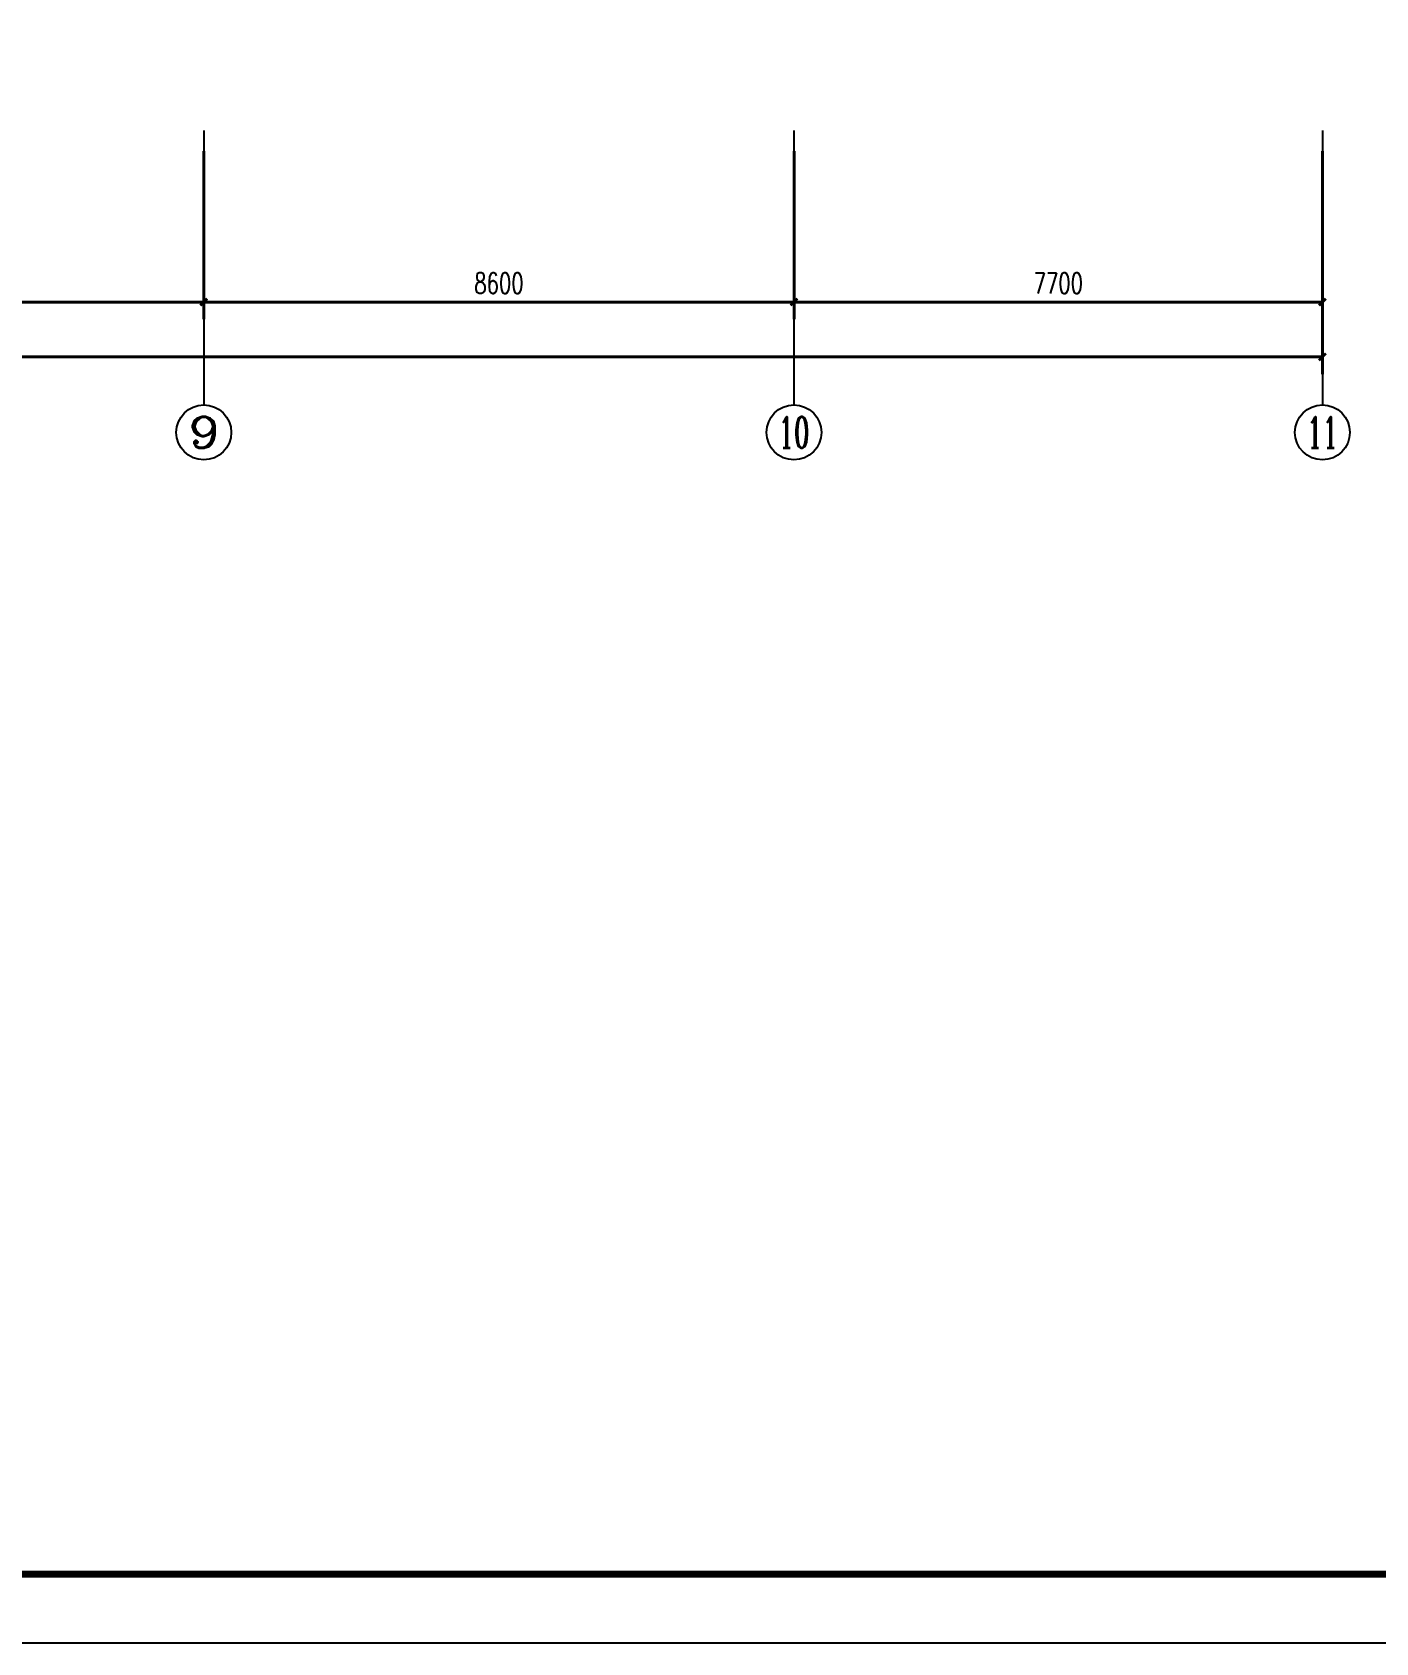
# Model space of a CAD drawing. Extents: x 491024 to 1725648, y 860327 to 1705161.
# Drawn here: x 917731 to 937309, y 1052919 to 1076387 of the extents above; entities that cross this region are included whole.
import ezdxf
from ezdxf.enums import TextEntityAlignment as Align

# ---------------------------------------------------------------- set-up
doc = ezdxf.new("R2010")
doc.units = 0
doc.header["$LTSCALE"] = 1000
doc.header["$MEASUREMENT"] = 0
doc.layers.get('Defpoints').update_dxf_attribs({"color": 8})
for name, color, linetype in [('AXIS', 8, 'Continuous'), ('AXIS_TEXT', 8, 'Continuous'), ('C-AXIS(轴号)', 8, 'Continuous'), ('C-AXIS-T(字)', 8, 'Continuous'), ('图框', 140, 'Continuous')]:
    doc.layers.add(name, color=color, linetype=linetype)
doc.layers.add('WALL', color=8, linetype='Continuous', lineweight=40)
doc.styles.add('_TCH_AXIS', font='COMPLEX', dxfattribs={"bigfont": 'GBCBIG'})
doc.styles.add('_TCH_DIM_T3', font='SIMPLEX', dxfattribs={"width": 0.705882, "bigfont": 'GBCBIG'})
doc.styles.add('COMPLEX', font='COMPLEX')
doc.dimstyles.new('_TCH_ARCH&&100', dxfattribs={"dimtxt": 297.5, "dimasz": 100, "dimexe": 250, "dimexo": 300, "dimgap": 126.25, "dimtad": 1, "dimdec": 0, "dimzin": 0, "dimdsep": 46, "dimtxsty": '_TCH_DIM_T3', "dimblk": 'ARCHTICK', "dimcen": 0.09, "dimclrt": 7, "dimazin": 2, "dimtfac": 1, "dimtdec": 0, "dimtix": 1, "dimtmove": 2, "dimatfit": 3, "dimfxl": 1, "dimtolj": 1, "dimtzin": 0, "dimarcsym": 0})

# ---------------------------------------------------------------- blocks, each defined once
blk = doc.blocks.new('_ArchTick')
at = {"color": 0, "linetype": 'ByBlock', "const_width": 0.4}
blk.add_lwpolyline([(-0.5, -0.5), (0.5, 0.5)], dxfattribs=at)
blk = doc.blocks.new('*D174')
at = {"layer": 'AXIS', "color": 0, "lineweight": -2, "transparency": 16777216}
for p, q in [((1293188, 902431), (1293188, 899181)), ((1365088, 902431), (1365088, 899181)), ((1293188, 899431), (1365088, 899431))]:
    blk.add_line(p, q, dxfattribs=at)
at = {"layer": 'Defpoints', "color": 0, "transparency": 16777216}
for p in [(1293188, 902731), (1365088, 902731), (1365088, 899431)]:
    blk.add_point(p, dxfattribs=at)
at = {"layer": 'AXIS', "color": 0, "lineweight": -2, "transparency": 16777216, "xscale": 100, "yscale": 100, "zscale": 100, "rotation": 180}
blk.add_blockref('_ArchTick', (1293188, 899431), dxfattribs=at)
at = {"layer": 'AXIS', "color": 0, "lineweight": -2, "transparency": 16777216, "xscale": 100, "yscale": 100, "zscale": 100}
blk.add_blockref('_ArchTick', (1365088, 899431), dxfattribs=at)
at = {"layer": 'AXIS', "color": 7, "transparency": 16777216, "insert": (1329138, 899706), "char_height": 297.5, "attachment_point": 5, "style": '_TCH_DIM_T3'}
blk.add_mtext('\\A1;71900', dxfattribs=at)
blk = doc.blocks.new('*D166')
at = {"layer": 'AXIS', "color": 0, "lineweight": -2, "transparency": 16777216}
for p, q in [((1340388, 902431), (1340388, 899981)), ((1348788, 902431), (1348788, 899981)), ((1340388, 900231), (1348788, 900231))]:
    blk.add_line(p, q, dxfattribs=at)
at = {"layer": 'Defpoints', "color": 0, "transparency": 16777216}
for p in [(1340388, 902731), (1348788, 902731), (1348788, 900231)]:
    blk.add_point(p, dxfattribs=at)
at = {"layer": 'AXIS', "color": 0, "lineweight": -2, "transparency": 16777216, "xscale": 100, "yscale": 100, "zscale": 100, "rotation": 180}
blk.add_blockref('_ArchTick', (1340388, 900231), dxfattribs=at)
at = {"layer": 'AXIS', "color": 0, "lineweight": -2, "transparency": 16777216, "xscale": 100, "yscale": 100, "zscale": 100}
blk.add_blockref('_ArchTick', (1348788, 900231), dxfattribs=at)
at = {"layer": 'AXIS', "color": 7, "transparency": 16777216, "insert": (1344588, 900506), "char_height": 297.5, "attachment_point": 5, "style": '_TCH_DIM_T3'}
blk.add_mtext('\\A1;8400', dxfattribs=at)
blk = doc.blocks.new('*D165')
at = {"layer": 'AXIS', "color": 0, "lineweight": -2, "transparency": 16777216}
for p, q in [((1348788, 902431), (1348788, 899981)), ((1357388, 902431), (1357388, 899981)), ((1348788, 900231), (1357388, 900231))]:
    blk.add_line(p, q, dxfattribs=at)
at = {"layer": 'Defpoints', "color": 0, "transparency": 16777216}
for p in [(1348788, 902731), (1357388, 902731), (1357388, 900231)]:
    blk.add_point(p, dxfattribs=at)
at = {"layer": 'AXIS', "color": 0, "lineweight": -2, "transparency": 16777216, "xscale": 100, "yscale": 100, "zscale": 100, "rotation": 180}
blk.add_blockref('_ArchTick', (1348788, 900231), dxfattribs=at)
at = {"layer": 'AXIS', "color": 0, "lineweight": -2, "transparency": 16777216, "xscale": 100, "yscale": 100, "zscale": 100}
blk.add_blockref('_ArchTick', (1357388, 900231), dxfattribs=at)
at = {"layer": 'AXIS', "color": 7, "transparency": 16777216, "insert": (1353088, 900506), "char_height": 297.5, "attachment_point": 5, "style": '_TCH_DIM_T3'}
blk.add_mtext('\\A1;8600', dxfattribs=at)
blk = doc.blocks.new('*D164')
at = {"layer": 'AXIS', "color": 0, "lineweight": -2, "transparency": 16777216}
for p, q in [((1357388, 902431), (1357388, 899981)), ((1365088, 902431), (1365088, 899981)), ((1357388, 900231), (1365088, 900231))]:
    blk.add_line(p, q, dxfattribs=at)
at = {"layer": 'Defpoints', "color": 0, "transparency": 16777216}
for p in [(1357388, 902731), (1365088, 902731), (1365088, 900231)]:
    blk.add_point(p, dxfattribs=at)
at = {"layer": 'AXIS', "color": 0, "lineweight": -2, "transparency": 16777216, "xscale": 100, "yscale": 100, "zscale": 100, "rotation": 180}
blk.add_blockref('_ArchTick', (1357388, 900231), dxfattribs=at)
at = {"layer": 'AXIS', "color": 0, "lineweight": -2, "transparency": 16777216, "xscale": 100, "yscale": 100, "zscale": 100}
blk.add_blockref('_ArchTick', (1365088, 900231), dxfattribs=at)
at = {"layer": 'AXIS', "color": 7, "transparency": 16777216, "insert": (1361238, 900506), "char_height": 297.5, "attachment_point": 5, "style": '_TCH_DIM_T3'}
blk.add_mtext('\\A1;7700', dxfattribs=at)
blk = doc.blocks.new('_AXISO')
blk.add_circle((0, 0), 0.5)
at = {"layer": 'AXIS_TEXT', "style": 'COMPLEX', "width": 1.041667}
blk.add_attdef('A', text='', height=0.56, dxfattribs=at).set_placement((-0.25, -0.28), (0.25, -0.28), align=Align.FIT)
blk = doc.blocks.new('ASDFSGDH')
at = {"layer": 'C-AXIS(轴号)', "color": 8}
for p, q in [((1348787.7, 902731.1), (1348787.7, 898731.1)), ((1357387.7, 902731.1), (1357387.7, 898731.1)), ((1365087.7, 902731.1), (1365087.7, 898731.1))]:
    blk.add_line(p, q, dxfattribs=at)
ref = blk.add_blockref('_AXISO', (1348787.7, 898331.1), dxfattribs=dict(at, xscale=800, yscale=800, zscale=800))
ref.add_attrib('A', '9', dxfattribs={"layer": 'C-AXIS-T(字)', "height": 452.5, "style": '_TCH_AXIS', "width": 1.5}).set_placement((1348561.4, 898104.8), (1349014, 898104.8), align=Align.FIT)
ref = blk.add_blockref('_AXISO', (1357387.7, 898331.1), dxfattribs=dict(at, xscale=800, yscale=800, zscale=800))
ref.add_attrib('A', '10', dxfattribs={"layer": 'C-AXIS-T(字)', "height": 452.55, "style": '_TCH_AXIS', "width": 0.724138}).set_placement((1357161.4, 898104.8), (1357614, 898104.8), align=Align.FIT)
ref = blk.add_blockref('_AXISO', (1365087.7, 898331.1), dxfattribs=dict(at, xscale=800, yscale=800, zscale=800))
ref.add_attrib('A', '11', dxfattribs={"layer": 'C-AXIS-T(字)', "height": 452.55, "style": '_TCH_AXIS', "width": 0.875}).set_placement((1364861.4, 898104.8), (1365314, 898104.8), align=Align.FIT)
at = {"layer": 'AXIS', "color": 8}
for p1, p2, distance, picture, middle in [((1293187.7, 902731.1), (1365087.7, 902731.1), -3300, '*D174', (1329137.7, 899706.1)), ((1340387.7, 902731.1), (1348787.7, 902731.1), -2500, '*D166', (1344587.7, 900506.1)), ((1348787.7, 902731.1), (1357387.7, 902731.1), -2500, '*D165', (1353087.7, 900506.1)), ((1357387.7, 902731.1), (1365087.7, 902731.1), -2500, '*D164', (1361237.7, 900506.1))]:
    dim = blk.add_aligned_dim(p1=p1, p2=p2, distance=distance, dimstyle='_TCH_ARCH&&100', dxfattribs=at)
    dim.commit()
    dim.dimension.update_dxf_attribs({"geometry": picture, "text_midpoint": middle})

msp = doc.modelspace()

# ---------------------------------------------------------------- linework, layer by layer
at = {"layer": '图框'}
msp.add_lwpolyline([(850413, 1052918.7), (955513, 1052918.7), (955513, 1112318.7), (850413, 1112318.7)], close=True, dxfattribs=at)
at = {"layer": '图框', "const_width": 100}
msp.add_lwpolyline([(852913, 1053918.7), (954513, 1053918.7), (954513, 1111318.7), (852913, 1111318.7)], close=True, dxfattribs=at)

# ---------------------------------------------------------------- block references
at = {"layer": 'WALL'}
msp.add_blockref('ASDFSGDH', (-428556.7, 172225.1), dxfattribs=at)

doc.saveas('drawing.dxf')
